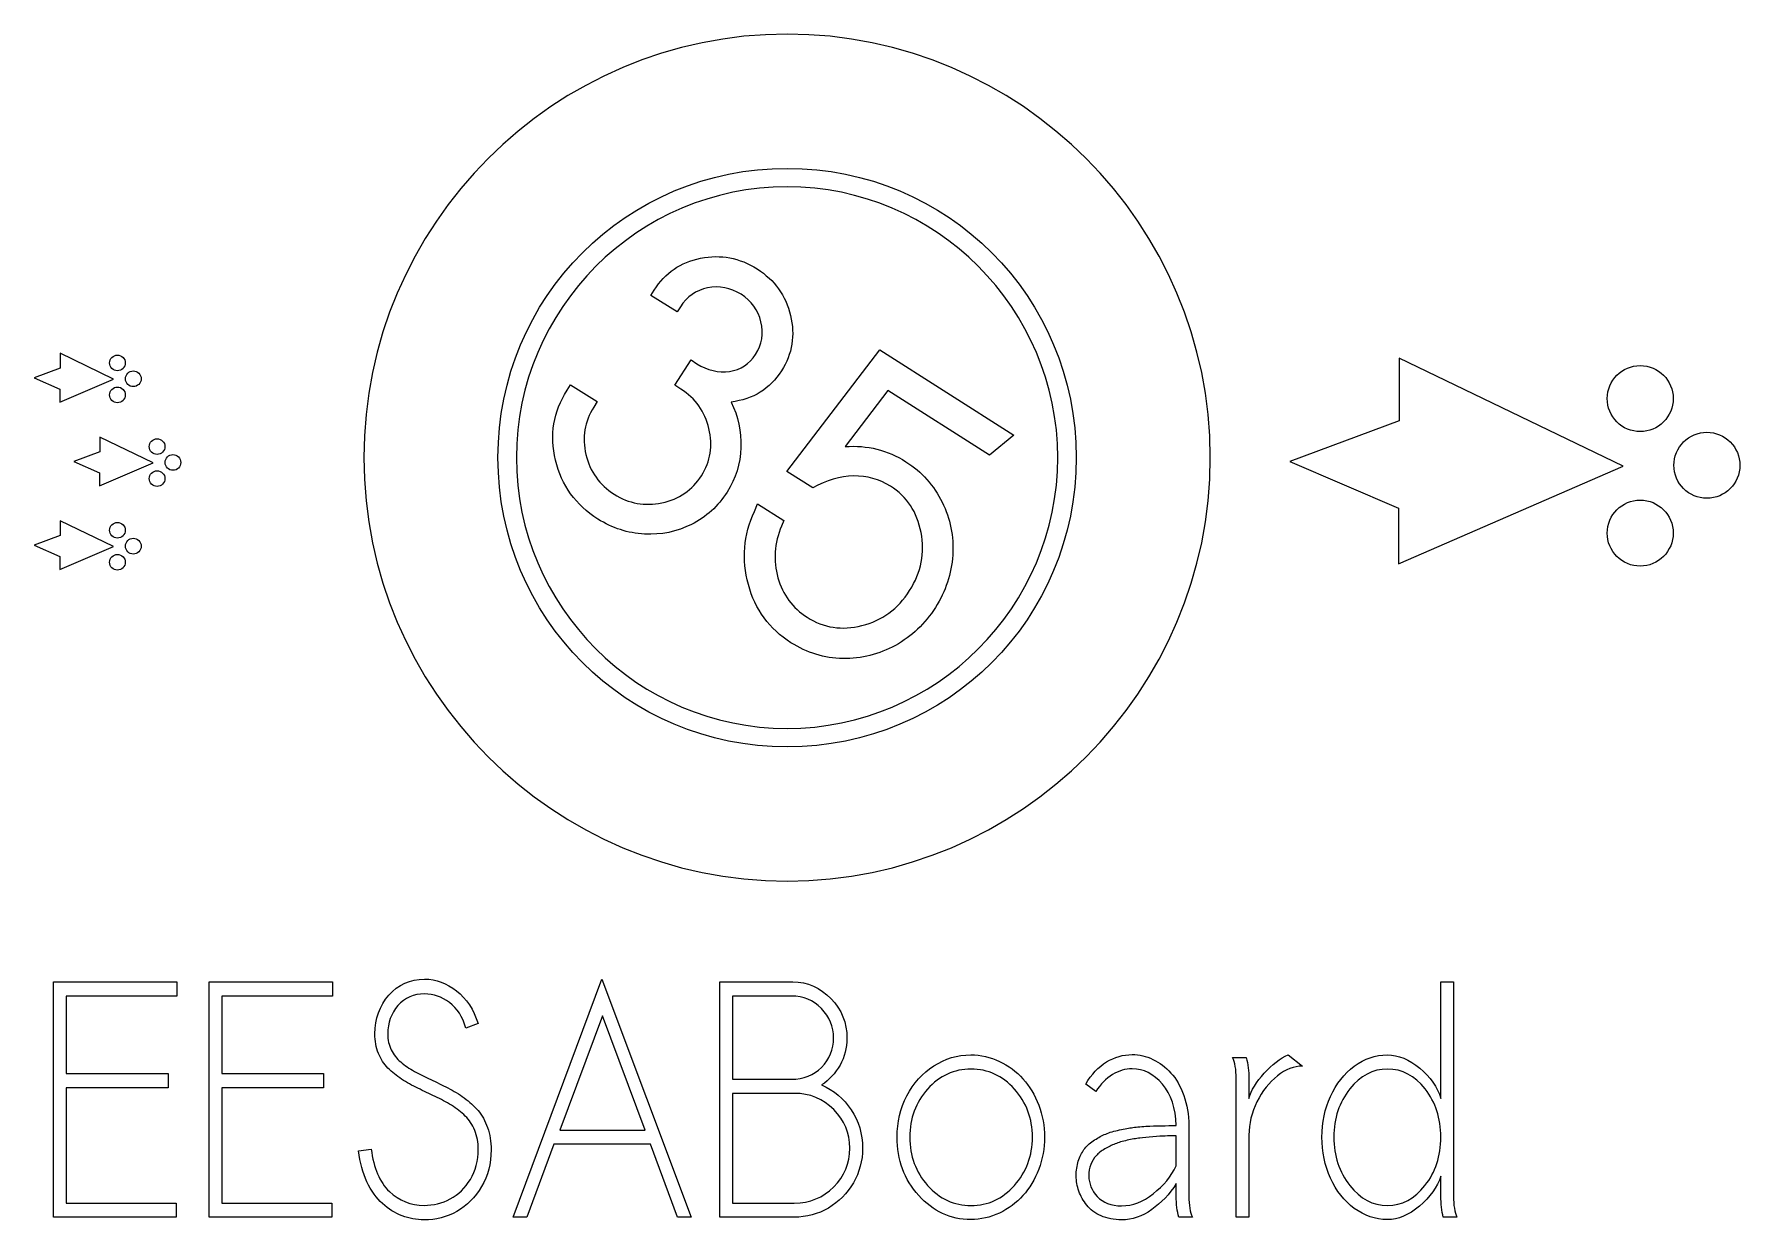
# Model space of a CAD drawing. Extents: x 239 to 673, y 13 to 315.
import ezdxf

# ---------------------------------------------------------------- set-up
doc = ezdxf.new("R2010")
doc.units = 0
doc.layers.add('Calque_1', color=7, linetype='CONTINUOUS')

msp = doc.modelspace()

# ---------------------------------------------------------------- linework, layer by layer
at = {"layer": 'Calque_1', "color": 7}
for p, q in [((430.377197, 314.508826), (430.377197, 314.508826)), ((430.377197, 280.347716), (430.377197, 280.347716)), ((430.377197, 275.647559), (430.377197, 275.647559)), ((258.797882, 226.716378), (245.227086, 233.259475)), ((245.227086, 233.259475), (245.227086, 229.462852)), ((643.321512, 204.506082), (586.261089, 232.017358)), ((586.261089, 232.017358), (586.261089, 216.053938)), ((245.227086, 229.462852), (238.603217, 226.999109)), ((238.603217, 226.999109), (245.186672, 224.171863)), ((245.186672, 220.819543), (258.797882, 226.716378)), ((259.827796, 228.81662), (259.827796, 228.81662)), ((245.186672, 224.171863), (245.186672, 220.819543)), ((263.866735, 224.777681), (263.866735, 224.777681)), ((259.827796, 220.674142), (259.827796, 220.674142)), ((586.261089, 216.053938), (558.41013, 205.694774)), ((647.652014, 213.336731), (647.652014, 213.336731)), ((268.894298, 205.415854), (255.323501, 211.958922)), ((255.323501, 211.958922), (255.323501, 208.162328)), ((255.323501, 208.162328), (248.699633, 205.698556)), ((248.699633, 205.698556), (255.283087, 202.87131)), ((255.283087, 199.51899), (268.894298, 205.415854)), ((269.924211, 207.516095), (269.924211, 207.516095)), ((558.41013, 205.694774), (586.091248, 193.807235)), ((586.091248, 179.711844), (643.321512, 204.506082)), ((255.283087, 202.87131), (255.283087, 199.51899)), ((273.963159, 203.477156), (273.963159, 203.477156)), ((269.924211, 199.373617), (269.924211, 199.373617)), ((664.634285, 196.35446), (664.634285, 196.35446)), ((586.091248, 193.807235), (586.091248, 179.711844)), ((245.227086, 186.861775), (238.603217, 184.398031)), ((258.797882, 184.115301), (245.227086, 190.658369)), ((245.227086, 190.658369), (245.227086, 186.861775)), ((238.603217, 184.398031), (245.186672, 181.570785)), ((245.186672, 178.218465), (258.797882, 184.115301)), ((259.827796, 186.215542), (259.827796, 186.215542)), ((245.186672, 181.570785), (245.186672, 178.218465)), ((263.866735, 182.176604), (263.866735, 182.176604)), ((647.652014, 179.100551), (647.652014, 179.100551)), ((259.827796, 178.073064), (259.827796, 178.073064))]:
    msp.add_line(p, q, dxfattribs=at)
at = {"layer": 'Calque_1', "color": 1}
for p, q in [((395.693189, 248.022047), (396.545737, 249.36436)), ((402.362809, 243.785949), (395.693189, 248.022047)), ((403.215357, 245.128262), (402.362809, 243.785949)), ((401.811284, 225.121691), (405.914169, 231.581571)), ((405.914169, 231.581571), (407.42426, 230.622462)), ((430.323532, 203.186156), (453.983428, 234.135323)), ((453.983428, 234.135323), (488.128518, 212.448639)), ((374.336965, 223.851338), (375.242798, 225.277547)), ((375.242798, 225.277547), (382.038252, 220.961528)), ((375.242798, 225.277547), (375.242798, 225.277547)), ((403.321375, 224.162582), (401.811284, 225.121691)), ((456.046805, 223.759042), (445.181918, 209.525878)), ((481.886329, 207.347499), (456.046805, 223.759042)), ((382.038252, 220.961528), (381.132419, 219.535319)), ((488.128518, 212.448639), (481.886329, 207.347499)), ((436.909263, 199.003339), (430.323532, 203.186156)), ((456.681797, 199.455097), (456.681712, 199.455152)), ((422.042929, 193.021875), (422.841622, 194.928209)), ((422.841622, 194.928209), (429.511242, 190.692111)), ((429.511242, 190.692111), (428.92181, 189.300424))]:
    msp.add_line(p, q, dxfattribs=at)
at = {"layer": 'Calque_1', "color": 2}
for p, q in [((360.592751, 13.36919), (383.23425, 73.971599)), ((383.23425, 73.971599), (405.948081, 13.36919)), ((243.551418, 13.36919), (243.551418, 73.249659)), ((243.551418, 73.249659), (274.945694, 73.249659)), ((274.945694, 69.639991), (246.80659, 69.639991)), ((246.80659, 69.639991), (246.80659, 49.947214)), ((274.945694, 73.249659), (274.945694, 69.639991)), ((283.192117, 13.36919), (283.192117, 73.249659)), ((283.192117, 73.249659), (314.586393, 73.249659)), ((314.586393, 69.639991), (286.447288, 69.639991)), ((286.447288, 69.639991), (286.447288, 49.947214)), ((314.586393, 73.249659), (314.586393, 69.639991)), ((413.254117, 73.249659), (431.808575, 73.249659)), ((413.254117, 13.36919), (413.254117, 73.249659)), ((413.254117, 73.249659), (413.254117, 73.249659)), ((431.519227, 69.639991), (416.509289, 69.639991)), ((416.509289, 69.639991), (416.509289, 48.46324)), ((596.881704, 43.610237), (596.881704, 73.249659)), ((596.881704, 73.249659), (600.1007, 73.249659)), ((600.1007, 73.249659), (600.1007, 18.743598)), ((351.659133, 62.661284), (348.584802, 61.498169)), ((351.659133, 62.661284), (351.659133, 62.661284)), ((383.342758, 64.626558), (372.492201, 35.548625)), ((394.265646, 35.548625), (383.342758, 64.626558)), ((442.225109, 58.971395), (442.225109, 58.971395)), ((477.163896, 54.679902), (477.163896, 54.679902)), ((543.858648, 54.038183), (547.330826, 54.038183)), ((543.858648, 54.038183), (543.858648, 54.038183)), ((558.000542, 54.679902), (561.617394, 51.832269)), ((246.80659, 49.947214), (272.70325, 49.947214)), ((272.70325, 49.947214), (272.70325, 46.337546)), ((272.70325, 49.947214), (272.70325, 49.947214)), ((286.447288, 49.947214), (312.343949, 49.947214)), ((312.343949, 49.947214), (312.343949, 46.337546)), ((312.343949, 49.947214), (312.343949, 49.947214)), ((416.509289, 48.46324), (431.519227, 48.46324)), ((544.762859, 13.36919), (544.762859, 48.663775)), ((548.01803, 48.663775), (548.01803, 43.610237)), ((272.70325, 46.337546), (246.80659, 46.337546)), ((246.80659, 46.337546), (246.80659, 16.978868)), ((312.343949, 46.337546), (286.447288, 46.337546)), ((286.447288, 46.337546), (286.447288, 16.978868)), ((432.206422, 44.893677), (416.509289, 44.893677)), ((416.509289, 44.893677), (416.509289, 16.978868)), ((508.992194, 45.334892), (506.424227, 47.219947)), ((372.492201, 35.548625), (394.265646, 35.548625)), ((372.492201, 35.548625), (372.492201, 35.548625)), ((528.523195, 36.671676), (529.499748, 36.671676)), ((532.718744, 36.671676), (532.718744, 18.743639)), ((321.241401, 30.254438), (324.460406, 30.695622)), ((370.936953, 31.938957), (364.064929, 13.36919)), ((395.567713, 31.938957), (370.936953, 31.938957)), ((402.475903, 13.36919), (395.567713, 31.938957)), ((395.567713, 31.938957), (395.567713, 31.938957)), ((461.611436, 33.743791), (461.611436, 33.743791)), ((529.499748, 26.404119), (529.499748, 34.104756)), ((548.01803, 34.265186), (548.01803, 13.36919)), ((529.499748, 18.743598), (529.499748, 21.912081)), ((596.881704, 18.743598), (596.881704, 23.797135)), ((592.83083, 21.430791), (592.83083, 21.430791)), ((274.80102, 13.36919), (243.551418, 13.36919)), ((246.80659, 16.978868), (274.80102, 16.978868)), ((274.80102, 16.978868), (274.80102, 13.36919)), ((314.441719, 13.36919), (283.192117, 13.36919)), ((286.447288, 16.978868), (314.441719, 16.978868)), ((314.441719, 16.978868), (314.441719, 13.36919)), ((364.064929, 13.36919), (360.592751, 13.36919)), ((405.948081, 13.36919), (402.475903, 13.36919)), ((432.206422, 13.36919), (413.254117, 13.36919)), ((416.509289, 16.978868), (432.206422, 16.978868)), ((416.509289, 16.978868), (416.509289, 16.978868)), ((515.574869, 16.256949), (515.574869, 16.256929)), ((533.622954, 13.36919), (530.150776, 13.36919)), ((533.622954, 13.369231), (533.622954, 13.36919)), ((548.01803, 13.36919), (544.762859, 13.36919)), ((600.968744, 13.36919), (597.496567, 13.36919)), ((600.968744, 13.36919), (600.968744, 13.36919))]:
    msp.add_line(p, q, dxfattribs=at)
at = {"layer": 'Calque_1', "color": 7}
for points in [[(430.377197, 314.508826), (371.047171, 314.508826), (322.58541, 266.047037), (322.585382, 206.717011)], [(538.168983, 206.717011), (538.168983, 266.047037), (489.707194, 314.508826), (430.377197, 314.508826)], [(356.742879, 206.717011), (356.742879, 247.585583), (389.508625, 280.347716), (430.377197, 280.347716)], [(430.377197, 280.347716), (471.245768, 280.347716), (504.011514, 247.585583), (504.011514, 206.717011)], [(430.377197, 275.647559), (392.436398, 275.647559), (361.44662, 244.657753), (361.44662, 206.716983)], [(499.307745, 206.716983), (499.307745, 244.657753), (468.317939, 275.647559), (430.377197, 275.647559)], [(258.414097, 229.402203), (258.039162, 229.777143), (257.828529, 230.285669), (257.828534, 230.81591)], [(257.828534, 230.81591), (257.828539, 231.92007), (258.723636, 232.815168), (259.827796, 232.815172)], [(259.827796, 232.815172), (260.358038, 232.815178), (260.866564, 232.604544), (261.241504, 232.22961)], [(261.241504, 232.22961), (261.616444, 231.854675), (261.827084, 231.346152), (261.827086, 230.81591)], [(261.827086, 230.81591), (261.827092, 230.285664), (261.616454, 229.777134), (261.241514, 229.402193)], [(259.827796, 228.81662), (259.297555, 228.816622), (258.789031, 229.027263), (258.414097, 229.402203)], [(261.241514, 229.402193), (260.866573, 229.027252), (260.358042, 228.816615), (259.827796, 228.81662)], [(262.453017, 225.363254), (262.078076, 225.738195), (261.867439, 226.246725), (261.867444, 226.776972)], [(261.867444, 226.776972), (261.867447, 227.307213), (262.078087, 227.815736), (262.453027, 228.190671)], [(262.453027, 228.190671), (262.827967, 228.565606), (263.336493, 228.776239), (263.866735, 228.776234)], [(263.866735, 228.776234), (264.396976, 228.776239), (264.905502, 228.565606), (265.280442, 228.190671)], [(265.280442, 228.190671), (265.655382, 227.815736), (265.866023, 227.307213), (265.866025, 226.776972)], [(265.866025, 226.776972), (265.86603, 226.246725), (265.655393, 225.738195), (265.280452, 225.363254)], [(639.245799, 221.743115), (639.245899, 226.38567), (643.009459, 230.149154), (647.652014, 230.14916)], [(647.652014, 230.14916), (652.294569, 230.149154), (656.058129, 226.38567), (656.058229, 221.743115)], [(257.828534, 222.673404), (257.828529, 223.203646), (258.039162, 223.712172), (258.414097, 224.087112)], [(259.827796, 220.674142), (258.723636, 220.674147), (257.828539, 221.569244), (257.828534, 222.673404)], [(258.414097, 224.087112), (258.789031, 224.462052), (259.297555, 224.672692), (259.827796, 224.672694)], [(259.827796, 224.672694), (260.358042, 224.6727), (260.866573, 224.462062), (261.241514, 224.087122)], [(261.827086, 222.673404), (261.827084, 222.143163), (261.616444, 221.634639), (261.241504, 221.259705)], [(261.241514, 224.087122), (261.616454, 223.712181), (261.827092, 223.20365), (261.827086, 222.673404)], [(263.866735, 224.777681), (263.336488, 224.777676), (262.827958, 224.988313), (262.453017, 225.363254)], [(265.280452, 225.363254), (264.905511, 224.988313), (264.396981, 224.777676), (263.866735, 224.777681)], [(641.707866, 215.798917), (640.131391, 217.375424), (639.245758, 219.51362), (639.245799, 221.743115)], [(656.058229, 221.743115), (656.058271, 219.51362), (655.172637, 217.375424), (653.596162, 215.798917)], [(261.241504, 221.259705), (260.866564, 220.88477), (260.358038, 220.674137), (259.827796, 220.674142)], [(647.652014, 213.336731), (645.422519, 213.336734), (643.284341, 214.22241), (641.707866, 215.798917)], [(653.596162, 215.798917), (652.019687, 214.22241), (649.881509, 213.336734), (647.652014, 213.336731)], [(658.690137, 210.704872), (660.266612, 212.281379), (662.40479, 213.167056), (664.634285, 213.167059)], [(664.634285, 213.167059), (666.86378, 213.167056), (669.001957, 212.281379), (670.578433, 210.704872)], [(267.924949, 209.515357), (267.924954, 210.619517), (268.820051, 211.514615), (269.924211, 211.51462)], [(269.924211, 207.516095), (268.820051, 207.5161), (267.924954, 208.411197), (267.924949, 209.515357)], [(269.924211, 211.51462), (270.454453, 211.514625), (270.962979, 211.303991), (271.337919, 210.929057)], [(271.337919, 210.929057), (271.712859, 210.554122), (271.9235, 210.045599), (271.923502, 209.515357)], [(271.923502, 209.515357), (271.9235, 208.985116), (271.712859, 208.476593), (271.337919, 208.101658)], [(656.22807, 204.760675), (656.228028, 206.99017), (657.113662, 209.128365), (658.690137, 210.704872)], [(670.578433, 210.704872), (672.154908, 209.128365), (673.040541, 206.99017), (673.040499, 204.760675)], [(271.337919, 208.101658), (270.962979, 207.726723), (270.454453, 207.51609), (269.924211, 207.516095)], [(271.963888, 205.476419), (271.963883, 206.006662), (272.174517, 206.515189), (272.549454, 206.890129)], [(273.963159, 203.477156), (272.858995, 203.477157), (271.963893, 204.372255), (271.963888, 205.476419)], [(272.549454, 206.890129), (272.92439, 207.26507), (273.432916, 207.475709), (273.963159, 207.475709)], [(273.963159, 207.475709), (274.493402, 207.475711), (275.001929, 207.265072), (275.376867, 206.890131)], [(275.962435, 205.476419), (275.96243, 204.372253), (275.067324, 203.477154), (273.963159, 203.477156)], [(275.376867, 206.890131), (275.751805, 206.515191), (275.96244, 206.006663), (275.962435, 205.476419)], [(322.585382, 206.717011), (322.585382, 147.387014), (371.047171, 98.921576), (430.377197, 98.921576)], [(430.377197, 133.082722), (389.508625, 133.082722), (356.742879, 165.848439), (356.742879, 206.717011)], [(361.44662, 206.716983), (361.44662, 168.776241), (392.436398, 137.782822), (430.377197, 137.782822)], [(430.377197, 98.921576), (489.707194, 98.921576), (538.168983, 147.387014), (538.168983, 206.717011)], [(504.011514, 206.717011), (504.011514, 165.848439), (471.245768, 133.082722), (430.377197, 133.082722)], [(430.377197, 137.782822), (468.317939, 137.782822), (499.307745, 168.776241), (499.307745, 206.716983)], [(664.634285, 196.35446), (659.991663, 196.354467), (656.228076, 200.118053), (656.22807, 204.760675)], [(673.040499, 204.760675), (673.040493, 200.118053), (669.276906, 196.354467), (664.634285, 196.35446)], [(267.924949, 201.372879), (267.924954, 202.477039), (268.820051, 203.372137), (269.924211, 203.372142)], [(269.924211, 199.373617), (268.820051, 199.373622), (267.924954, 200.268719), (267.924949, 201.372879)], [(269.924211, 203.372142), (270.454453, 203.372147), (270.962979, 203.161513), (271.337919, 202.786579)], [(271.337919, 199.95918), (270.962979, 199.584245), (270.454453, 199.373612), (269.924211, 199.373617)], [(271.337919, 202.786579), (271.712859, 202.411644), (271.9235, 201.903121), (271.923502, 201.372879)], [(271.923502, 201.372879), (271.9235, 200.842638), (271.712859, 200.334115), (271.337919, 199.95918)], [(639.245799, 187.506794), (639.245806, 192.149415), (643.009393, 195.913002), (647.652014, 195.913008)], [(647.652014, 195.913008), (652.294636, 195.913002), (656.058222, 192.149415), (656.058229, 187.506794)], [(258.414097, 186.801125), (258.039162, 187.176065), (257.828529, 187.684591), (257.828534, 188.214833)], [(257.828534, 188.214833), (257.828539, 189.318993), (258.723636, 190.21409), (259.827796, 190.214095)], [(259.827796, 190.214095), (260.358038, 190.2141), (260.866564, 190.003467), (261.241504, 189.628532)], [(261.241504, 189.628532), (261.616444, 189.253597), (261.827084, 188.745074), (261.827086, 188.214833)], [(261.827086, 188.214833), (261.827092, 187.684586), (261.616454, 187.176056), (261.241514, 186.801115)], [(641.707916, 181.562687), (640.131445, 183.139164), (639.245795, 185.277323), (639.245799, 187.506794)], [(656.058229, 187.506794), (656.058233, 185.277323), (655.172583, 183.139164), (653.596112, 181.562687)], [(259.827796, 186.215542), (259.297555, 186.215545), (258.789031, 186.426185), (258.414097, 186.801125)], [(261.241514, 186.801115), (260.866573, 186.426174), (260.358042, 186.215537), (259.827796, 186.215542)], [(262.453017, 182.762177), (262.078076, 183.137117), (261.867439, 183.645648), (261.867444, 184.175894)], [(261.867444, 184.175894), (261.867447, 184.706136), (262.078087, 185.214659), (262.453027, 185.589593)], [(263.866735, 182.176604), (263.336488, 182.176598), (262.827958, 182.387236), (262.453017, 182.762177)], [(262.453027, 185.589593), (262.827967, 185.964528), (263.336493, 186.175161), (263.866735, 186.175156)], [(263.866735, 186.175156), (264.396976, 186.175161), (264.905502, 185.964528), (265.280442, 185.589593)], [(265.280452, 182.762177), (264.905511, 182.387236), (264.396981, 182.176598), (263.866735, 182.176604)], [(265.280442, 185.589593), (265.655382, 185.214659), (265.866023, 184.706136), (265.866025, 184.175894)], [(265.866025, 184.175894), (265.86603, 183.645648), (265.655393, 183.137117), (265.280452, 182.762177)], [(257.828534, 180.072326), (257.828529, 180.602568), (258.039162, 181.111094), (258.414097, 181.486034)], [(259.827796, 178.073064), (258.723636, 178.073069), (257.828539, 178.968166), (257.828534, 180.072326)], [(258.414097, 181.486034), (258.789031, 181.860974), (259.297555, 182.071615), (259.827796, 182.071617)], [(259.827796, 182.071617), (260.358042, 182.071622), (260.866573, 181.860985), (261.241514, 181.486044)], [(261.241504, 178.658627), (260.866564, 178.283692), (260.358038, 178.073059), (259.827796, 178.073064)], [(261.827086, 180.072326), (261.827084, 179.542085), (261.616444, 179.033562), (261.241504, 178.658627)], [(261.241514, 181.486044), (261.616454, 181.111103), (261.827092, 180.602573), (261.827086, 180.072326)], [(647.652014, 179.100551), (645.422543, 179.100554), (643.284387, 179.986211), (641.707916, 181.562687)], [(653.596112, 181.562687), (652.019641, 179.986211), (649.881485, 179.100554), (647.652014, 179.100551)]]:
    msp.add_open_spline(points, degree=3, dxfattribs=at)
at = {"layer": 'Calque_1', "color": 1}
for points in [[(396.545737, 249.36436), (399.316517, 253.726877), (403.249917, 256.428701), (408.345937, 257.469831)], [(408.345937, 257.469831), (413.46992, 258.493201), (418.2691, 257.583974), (422.743476, 254.742148)], [(422.743476, 254.742148), (427.217853, 251.900322), (430.053076, 247.960686), (431.249146, 242.92324)], [(410.140042, 249.913661), (407.157635, 249.296162), (404.849407, 247.701028), (403.215357, 245.128262)], [(418.640591, 248.282268), (415.955965, 249.987363), (413.122449, 250.531161), (410.140042, 249.913661)], [(423.730971, 241.281609), (423.02201, 244.24362), (421.325217, 246.577173), (418.640591, 248.282268)], [(422.343316, 232.979458), (423.977366, 235.552224), (424.439918, 238.319608), (423.730971, 241.281609)], [(431.249146, 242.92324), (432.473179, 237.868033), (431.699806, 233.159171), (428.929026, 228.796654)], [(407.42426, 230.622462), (410.108886, 228.917367), (412.871364, 228.261705), (415.711694, 228.655477)], [(415.711694, 228.655477), (418.569772, 229.077224), (420.780312, 230.518551), (422.343316, 232.979458)], [(428.929026, 228.796654), (426.016155, 224.210418), (421.746045, 221.565466), (416.118697, 220.861798)], [(371.395019, 206.057765), (369.87508, 212.439036), (370.855729, 218.370227), (374.336965, 223.851338)], [(410.464895, 214.091847), (409.449842, 218.425639), (407.068669, 221.782551), (403.321375, 224.162582)], [(381.132419, 219.535319), (378.805675, 215.871925), (378.140949, 211.859349), (379.138241, 207.497592)], [(416.118697, 220.861798), (417.908074, 217.252826), (418.733421, 213.392736), (418.594737, 209.281526)], [(408.565945, 202.111373), (410.89269, 205.774769), (411.525673, 209.76826), (410.464895, 214.091847)], [(418.594737, 209.281526), (418.456053, 205.170317), (417.294385, 201.394873), (415.109731, 197.955196)], [(445.181918, 209.525878), (450.779041, 209.934776), (455.926649, 208.647266), (460.624744, 205.663349)], [(382.190215, 191.077511), (376.541318, 194.665314), (372.942919, 199.658731), (371.395019, 206.057765)], [(379.138241, 207.497592), (380.181271, 203.146031), (382.576426, 199.780239), (386.323705, 197.400217)], [(460.624744, 205.663349), (464.707609, 203.070186), (467.788843, 199.641477), (469.868446, 195.377223)], [(398.475944, 195.215572), (402.875867, 196.149378), (406.239201, 198.447978), (408.565945, 202.111373)], [(447.318978, 202.046228), (443.901596, 201.979714), (440.431691, 200.965417), (436.909263, 199.003339)], [(456.681712, 199.455152), (453.885219, 201.231298), (450.764308, 202.09499), (447.318978, 202.046228)], [(386.323705, 197.400217), (390.070999, 195.020186), (394.121745, 194.291971), (398.475944, 195.215572)], [(415.109731, 197.955196), (412.81851, 194.347731), (409.796045, 191.597159), (406.042338, 189.703481)], [(464.497594, 187.66227), (463.509758, 192.842181), (460.904492, 196.773123), (456.681797, 199.455097)], [(420.511882, 174.39106), (418.798845, 180.777239), (419.309194, 186.987511), (422.042929, 193.021875)], [(469.868446, 195.377223), (471.965825, 191.140926), (472.860328, 186.648225), (472.551956, 181.899122)], [(394.061849, 187.246162), (389.810816, 187.473653), (385.853605, 188.75077), (382.190215, 191.077511)], [(406.042338, 189.703481), (402.306378, 187.837776), (398.312882, 187.01867), (394.061849, 187.246162)], [(428.92181, 189.300424), (427.144534, 184.895585), (426.851099, 180.50983), (428.041504, 176.143158)], [(461.572081, 172.860554), (464.555998, 177.558649), (465.531169, 182.492554), (464.497594, 187.66227)], [(472.551956, 181.899122), (472.243599, 177.15001), (470.775076, 172.706055), (468.146387, 168.567257)], [(431.371702, 159.605236), (425.862621, 163.104237), (422.242681, 168.032845), (420.511882, 174.39106)], [(428.041504, 176.143158), (429.27762, 171.786699), (431.755343, 168.427334), (435.474674, 166.065063)], [(449.4448, 163.962058), (454.563498, 165.224258), (458.605926, 168.190423), (461.572081, 172.860554)], [(435.474674, 166.065063), (439.697369, 163.383089), (444.354077, 162.682087), (449.4448, 163.962058)], [(468.146387, 168.567257), (465.517699, 164.428459), (462.119595, 161.210044), (457.952077, 158.912013)], [(444.585079, 155.569256), (439.859026, 155.666745), (435.454567, 157.012072), (431.371702, 159.605236)], [(457.952077, 158.912013), (453.784574, 156.613973), (449.328908, 155.499721), (444.585079, 155.569256)]]:
    msp.add_open_spline(points, degree=3, dxfattribs=at)
at = {"layer": 'Calque_1', "color": 2}
for points in [[(328.945302, 69.880631), (331.308309, 72.607943), (334.346465, 73.971599), (338.05977, 73.971599)], [(338.05977, 73.971599), (340.953251, 73.971599), (343.66589, 72.968911), (346.197685, 70.963535)], [(325.400783, 60.0543), (325.400783, 63.904618), (326.582289, 67.180062), (328.945302, 69.880631)], [(338.05977, 70.201491), (335.286848, 70.201491), (333.020288, 69.212175), (331.260088, 67.233542)], [(344.389254, 67.995587), (342.460266, 69.466189), (340.350438, 70.201491), (338.05977, 70.201491)], [(346.197685, 70.963535), (348.75359, 68.984903), (350.574073, 66.217486), (351.659133, 62.661284)], [(439.114612, 66.471497), (437.065064, 68.583827), (434.533269, 69.639991), (431.519227, 69.639991)], [(431.808575, 73.249659), (435.570102, 73.249659), (438.813211, 71.83253), (441.537905, 68.998271)], [(331.260088, 67.233542), (329.523999, 65.254903), (328.655954, 62.835086), (328.655954, 59.97409)], [(348.584802, 61.498169), (347.740875, 64.359172), (346.342359, 66.524977), (344.389254, 67.995587)], [(442.225109, 58.971395), (442.225109, 61.859134), (441.188277, 64.359168), (439.114612, 66.471497)], [(441.537905, 68.998271), (444.262599, 66.190749), (445.624946, 62.821721), (445.624946, 58.891186)], [(326.304994, 55.040867), (325.702186, 56.538213), (325.400783, 58.209358), (325.400783, 60.0543)], [(328.655954, 59.97409), (328.655954, 58.503481), (328.957358, 57.166565), (329.560165, 55.963342)], [(439.150778, 51.511409), (441.200332, 53.570258), (442.225109, 56.05692), (442.225109, 58.971395)], [(445.624946, 58.891186), (445.624946, 56.43126), (445.034194, 54.158501), (443.85269, 52.072908)], [(328.728287, 51.310874), (327.715571, 52.326927), (326.907807, 53.570258), (326.304994, 55.040867)], [(329.560165, 55.963342), (330.162972, 54.760112), (330.970737, 53.730684), (331.983458, 52.875058)], [(331.983458, 52.875058), (332.996174, 52.019432), (334.153566, 51.217282), (335.455636, 50.468609)], [(467.723914, 51.872374), (470.617396, 53.74406), (473.764056, 54.679902), (477.163896, 54.679902)], [(477.163896, 54.679902), (479.695691, 54.679902), (482.118981, 54.131764), (484.433766, 53.035488)], [(484.433766, 53.035488), (486.748551, 51.939218), (488.749878, 50.455244), (490.437745, 48.583565)], [(506.424227, 47.219947), (507.895085, 49.733352), (509.667343, 51.618403), (511.741002, 52.875099)], [(511.741002, 52.875099), (513.814667, 54.131802), (515.984778, 54.760153), (518.251335, 54.760153)], [(518.251335, 54.760153), (520.083874, 54.760153), (521.844077, 54.345709), (523.531944, 53.516819)], [(523.531944, 53.516819), (525.243916, 52.714673), (526.775048, 51.564926), (528.125339, 50.06758)], [(544.762859, 48.663775), (544.762859, 50.963274), (544.461455, 52.754743), (543.858648, 54.038183)], [(547.330826, 54.038183), (547.788962, 52.27345), (548.01803, 50.481981), (548.01803, 48.663775)], [(551.888064, 50.027434), (553.913501, 52.24671), (555.950994, 53.797533), (558.000542, 54.679902)], [(574.818902, 51.792164), (577.398924, 53.717323), (580.220071, 54.679902), (583.28234, 54.679902)], [(583.28234, 54.679902), (586.055255, 54.679902), (588.792005, 53.556893), (591.492587, 51.310874)], [(332.200465, 48.503345), (330.898401, 49.358971), (329.741008, 50.294814), (328.728287, 51.310874)], [(336.359847, 46.177116), (334.913106, 46.872309), (333.526645, 47.647719), (332.200465, 48.503345)], [(335.455636, 50.468609), (336.781811, 49.74668), (338.168268, 49.051483), (339.615009, 48.38302)], [(339.615009, 48.38302), (341.085867, 47.714564), (342.544666, 47.005999), (343.991407, 46.257326)], [(431.519227, 48.46324), (434.55738, 48.46324), (437.10123, 49.479296), (439.150778, 51.511409)], [(443.85269, 52.072908), (442.695298, 49.987323), (441.127994, 48.30281), (439.150778, 47.019371)], [(460.888066, 44.251957), (462.575927, 47.487292), (464.854543, 50.027431), (467.723914, 51.872374)], [(477.236237, 51.070224), (472.920126, 51.070224), (469.230935, 49.37234), (466.168665, 45.976571)], [(488.267634, 45.976571), (485.229475, 49.37234), (481.552343, 51.070224), (477.236237, 51.070224)], [(490.437745, 48.583565), (492.125606, 46.711879), (493.463842, 44.479228), (494.452453, 41.885613)], [(513.223909, 49.6665), (511.608386, 48.677184), (510.197814, 47.233315), (508.992194, 45.334892)], [(518.251335, 51.150485), (516.539357, 51.150485), (514.863548, 50.655824), (513.223909, 49.6665)], [(525.955228, 47.219947), (523.736892, 49.840306), (521.168928, 51.150485), (518.251335, 51.150485)], [(528.125339, 50.06758), (529.475631, 48.596971), (530.560688, 46.698548), (531.380511, 44.372313)], [(548.01803, 43.610237), (548.572616, 45.669086), (549.862627, 47.808152), (551.888064, 50.027434)], [(555.251734, 49.3456), (553.153959, 47.687827), (551.41787, 45.481916), (550.043467, 42.727867)], [(561.617394, 51.832269), (559.495507, 51.832269), (557.373621, 51.003379), (555.251734, 49.3456)], [(568.778756, 44.131632), (570.249614, 47.340231), (572.262996, 49.893741), (574.818902, 51.792164)], [(583.28234, 51.070224), (579.593146, 51.070224), (576.398258, 49.385711), (573.697675, 46.016686)], [(592.866996, 46.016686), (590.190524, 49.385711), (586.995639, 51.070224), (583.28234, 51.070224)], [(591.492587, 51.310874), (594.19317, 49.091591), (595.989542, 46.524713), (596.881704, 43.610237)], [(340.736236, 44.091527), (339.289495, 44.78672), (337.830699, 45.481916), (336.359847, 46.177116)], [(344.895618, 41.845508), (343.593548, 42.674391), (342.207087, 43.423064), (340.736236, 44.091527)], [(343.991407, 46.257326), (345.462259, 45.53539), (346.848716, 44.693132), (348.15078, 43.730552)], [(348.15078, 43.730552), (349.476961, 42.767972), (350.646412, 41.698439), (351.659133, 40.521953)], [(442.261276, 40.762603), (439.536582, 43.516652), (436.184964, 44.893677), (432.206422, 44.893677)], [(439.150778, 47.019371), (442.285386, 45.682451), (444.805129, 43.570122), (446.710006, 40.682383)], [(458.392431, 33.743791), (458.392431, 37.540636), (459.224309, 41.043358), (460.888066, 44.251957)], [(466.168665, 45.976571), (463.130513, 42.580809), (461.611436, 38.503216), (461.611436, 33.743791)], [(492.861038, 33.743791), (492.861038, 38.503216), (491.329904, 42.580809), (488.267634, 45.976571)], [(529.499748, 36.671676), (529.379187, 41.083504), (528.197681, 44.599594), (525.955228, 47.219947)], [(531.380511, 44.372313), (532.224444, 42.046084), (532.670522, 39.479205), (532.718744, 36.671676)], [(566.608645, 33.743791), (566.608645, 37.487156), (567.332016, 40.94977), (568.778756, 44.131632)], [(573.697675, 46.016686), (570.997092, 42.647654), (569.646801, 38.556689), (569.646801, 33.743791)], [(596.881704, 33.743791), (596.881704, 38.556689), (595.543468, 42.647654), (592.866996, 46.016686)], [(348.403962, 39.118199), (347.391246, 40.107515), (346.221798, 41.016618), (344.895618, 41.845508)], [(350.827255, 35.468416), (350.224448, 36.912282), (349.416684, 38.128876), (348.403962, 39.118199)], [(351.659133, 40.521953), (352.671849, 39.345467), (353.47961, 37.901598), (354.082417, 36.190345)], [(446.348316, 30.936273), (446.348316, 34.759847), (444.985969, 38.035291), (442.261276, 40.762603)], [(446.710006, 40.682383), (448.638994, 37.794644), (449.603488, 34.545941), (449.603488, 30.936273)], [(494.452453, 41.885613), (495.441058, 39.291997), (495.93536, 36.578057), (495.93536, 33.743791)], [(550.043467, 42.727867), (548.693176, 40.000562), (548.01803, 37.179668), (548.01803, 34.265186)], [(351.731466, 30.615413), (351.731466, 32.406875), (351.430062, 34.024543), (350.827255, 35.468416)], [(354.082417, 36.190345), (354.685231, 34.479092), (354.986637, 32.580673), (354.986637, 30.495088)], [(511.162305, 34.385511), (512.078578, 34.813324), (513.211859, 35.174292), (514.562151, 35.468416)], [(514.562151, 35.468416), (515.912442, 35.789275), (517.08189, 36.01655), (518.070495, 36.15024)], [(518.070495, 36.15024), (519.0591, 36.310674), (520.288828, 36.430995), (521.759679, 36.511205)], [(521.759679, 36.511205), (523.230537, 36.591422), (524.38793, 36.63153), (525.231857, 36.63153)], [(525.231857, 36.63153), (526.099902, 36.658294), (527.197015, 36.671676), (528.523195, 36.671676)], [(324.460406, 30.695622), (325.063213, 25.882725), (326.606403, 22.286421), (329.089977, 19.906712)], [(349.706029, 22.994986), (351.05632, 25.214268), (351.731466, 27.75441), (351.731466, 30.615413)], [(354.986637, 30.495088), (354.986637, 27.019102), (354.178873, 23.904089), (352.563344, 21.150047)], [(442.261276, 21.069827), (444.985969, 23.823875), (446.348316, 27.112691), (446.348316, 30.936273)], [(449.603488, 30.936273), (449.603488, 27.75441), (448.819834, 24.813195), (447.252527, 22.112626)], [(463.890046, 18.904028), (460.22497, 22.994989), (458.392431, 27.941577), (458.392431, 33.743791)], [(461.611436, 33.743791), (461.611436, 28.95763), (463.130513, 24.853297), (466.168665, 21.430791)], [(488.267634, 21.430791), (491.329904, 24.853297), (492.861038, 28.95763), (492.861038, 33.743791)], [(495.93536, 33.743791), (495.93536, 30.882789), (495.441058, 28.15548), (494.452453, 25.561865)], [(504.543464, 27.647454), (504.929261, 28.797203), (505.411508, 29.773151), (505.990204, 30.575297)], [(505.990204, 30.575297), (506.593018, 31.404187), (507.376671, 32.139492), (508.341165, 32.781212)], [(508.341165, 32.781212), (509.32977, 33.449668), (510.27015, 33.984434), (511.162305, 34.385511)], [(511.270813, 30.735748), (510.378658, 30.227725), (509.655287, 29.652854), (509.100702, 29.011134)], [(513.911113, 32.019187), (513.067179, 31.698328), (512.187079, 31.270514), (511.270813, 30.735748)], [(516.985435, 32.941662), (515.77982, 32.674282), (514.755047, 32.366791), (513.911113, 32.019187)], [(520.20444, 33.503172), (519.288168, 33.396219), (518.215166, 33.209049), (516.985435, 32.941662)], [(523.531944, 33.824032), (522.229874, 33.743815), (521.120706, 33.636862), (520.20444, 33.503172)], [(526.642432, 34.024567), (525.894948, 33.997803), (524.858118, 33.930958), (523.531944, 33.824032)], [(529.499748, 34.104756), (528.366466, 34.077992), (527.414027, 34.051262), (526.642432, 34.024567)], [(568.778756, 23.275741), (567.332016, 26.511076), (566.608645, 30.000426), (566.608645, 33.743791)], [(569.646801, 33.743791), (569.646801, 28.95763), (570.997092, 24.853297), (573.697675, 21.430791)], [(592.83083, 21.430791), (595.531413, 24.82656), (596.881704, 28.930893), (596.881704, 33.743791)], [(323.375346, 22.353266), (322.290292, 24.652765), (321.578977, 27.286489), (321.241401, 30.254438)], [(504.000943, 23.877356), (504.000943, 25.241005), (504.181783, 26.497704), (504.543464, 27.647454)], [(507.726293, 26.765115), (507.388724, 25.882745), (507.219939, 24.920165), (507.219939, 23.877376)], [(509.100702, 29.011134), (508.546116, 28.396151), (508.08798, 27.647478), (507.726293, 26.765115)], [(523.640443, 19.345202), (526.244576, 21.404058), (528.197678, 23.75703), (529.499748, 26.404119)], [(327.317712, 16.818438), (325.774522, 18.208831), (324.4604, 20.053774), (323.375346, 22.353266)], [(344.60627, 18.021658), (346.679928, 19.144671), (348.379848, 20.802447), (349.706029, 22.994986)], [(447.252527, 22.112626), (445.685226, 19.412051), (443.563339, 17.272985), (440.886867, 15.695429)], [(494.452453, 25.561865), (493.463842, 22.968249), (492.125606, 20.735598), (490.437745, 18.863912)], [(504.688138, 19.986922), (504.230008, 21.270361), (504.000943, 22.567173), (504.000943, 23.877356)], [(507.219939, 23.877376), (507.219939, 21.952217), (507.943309, 20.200856), (509.39005, 18.623293)], [(529.499748, 21.912081), (527.763659, 19.238249), (525.677941, 17.032338), (523.242596, 15.294349)], [(574.818902, 15.615209), (572.262996, 17.513631), (570.249614, 20.067142), (568.778756, 23.275741)], [(596.881704, 23.797135), (595.965432, 21.01635), (594.144949, 18.476211), (591.420255, 16.176719)], [(329.089977, 19.906712), (331.597661, 17.55374), (334.539367, 16.377254), (337.915096, 16.377254)], [(337.915096, 16.377254), (340.302213, 16.377254), (342.532605, 16.925388), (344.60627, 18.021658)], [(352.563344, 21.150047), (350.947815, 18.395998), (348.85004, 16.297037), (346.270017, 14.853164)], [(432.206422, 16.978868), (436.184964, 16.978868), (439.536582, 18.342521), (442.261276, 21.069827)], [(477.163896, 12.767575), (471.97974, 12.767575), (467.555123, 14.813059), (463.890046, 18.904028)], [(466.168665, 21.430791), (469.230935, 18.03503), (472.920126, 16.337149), (477.236237, 16.337149)], [(477.236237, 16.337149), (481.552343, 16.337149), (485.229475, 18.03503), (488.267634, 21.430791)], [(490.437745, 18.863912), (488.749878, 17.01897), (486.748551, 15.534996), (484.433766, 14.41199)], [(506.713575, 16.417359), (505.82142, 17.540371), (505.146274, 18.730226), (504.688138, 19.986922)], [(509.39005, 18.623293), (510.836791, 17.04573), (512.898397, 16.256949), (515.574869, 16.256949)], [(515.574869, 16.256929), (518.347785, 16.256929), (521.036309, 17.286353), (523.640443, 19.345202)], [(530.150776, 13.36919), (529.716757, 14.893272), (529.499748, 16.684742), (529.499748, 18.743598)], [(532.718744, 18.743639), (532.718744, 16.417403), (533.020147, 14.625934), (533.622954, 13.369231)], [(573.697675, 21.430791), (576.398258, 18.03503), (579.593146, 16.337149), (583.28234, 16.337149)], [(583.28234, 16.337149), (586.971528, 16.337149), (590.154358, 18.03503), (592.83083, 21.430791)], [(597.496567, 13.36919), (597.086658, 14.946753), (596.881704, 16.738222), (596.881704, 18.743598)], [(600.1007, 18.743598), (600.1007, 16.444099), (600.390048, 14.652629), (600.968744, 13.36919)], [(332.308973, 13.730155), (330.524656, 14.425354), (328.860902, 15.454782), (327.317712, 16.818438)], [(337.915096, 12.687365), (335.961991, 12.687365), (334.093283, 13.034962), (332.308973, 13.730155)], [(346.270017, 14.853164), (343.69, 13.409298), (340.905027, 12.687365), (337.915096, 12.687365)], [(440.886867, 15.695429), (438.234512, 14.144603), (435.34103, 13.36919), (432.206422, 13.36919)], [(484.433766, 14.41199), (482.118981, 13.315713), (479.695691, 12.767575), (477.163896, 12.767575)], [(510.330427, 13.69005), (508.811354, 14.385249), (507.605736, 15.294352), (506.713575, 16.417359)], [(515.574869, 12.687365), (513.621765, 12.687365), (511.873617, 13.021593), (510.330427, 13.69005)], [(523.242596, 15.294349), (520.831361, 13.55636), (518.275452, 12.687365), (515.574869, 12.687365)], [(583.28234, 12.767575), (580.220071, 12.767575), (577.398924, 13.716786), (574.818902, 15.615209)], [(591.420255, 16.176719), (588.719672, 13.903956), (586.007034, 12.767575), (583.28234, 12.767575)]]:
    msp.add_open_spline(points, degree=3, dxfattribs=at)

doc.saveas('drawing.dxf')
